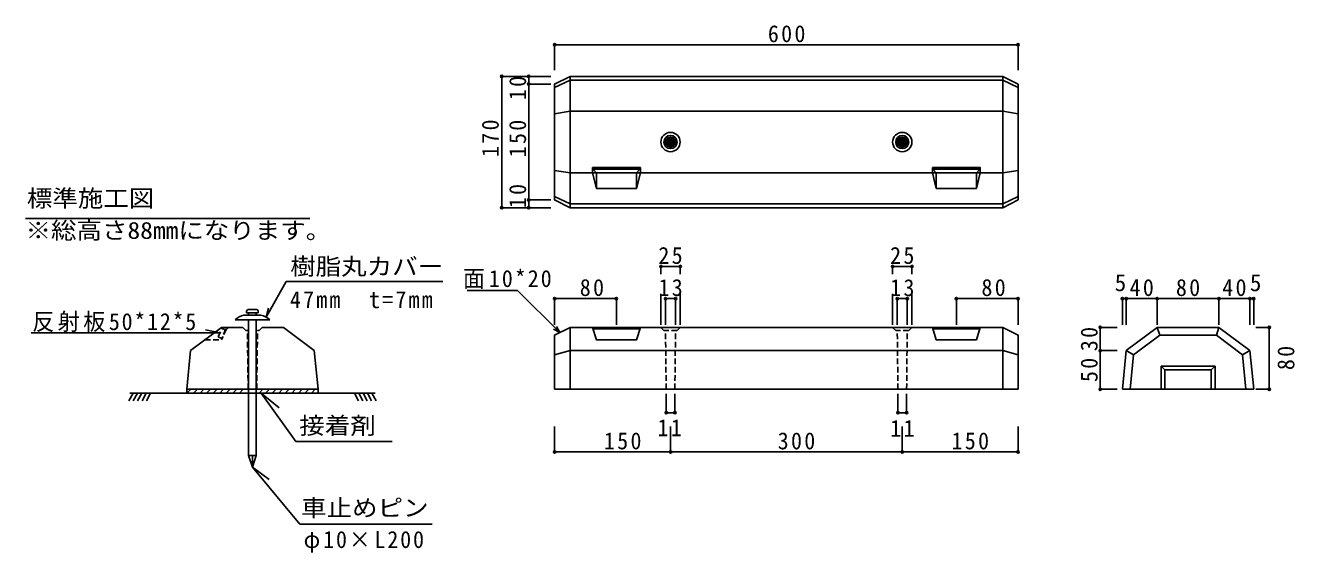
# Model space of a CAD drawing. Units: millimetres at full size, sheet at 1:6; some dimension numbers follow another scale. Extents: x -1028 to 615, y -505 to 178.
import ezdxf
from ezdxf.enums import TextEntityAlignment as Align

# ---------------------------------------------------------------- set-up
doc = ezdxf.new("R2010")
doc.units = ezdxf.units.MM
doc.header["$LTSCALE"] = 6
doc.header["$PDMODE"] = 32
doc.header["$PDSIZE"] = 3
doc.linetypes.add('DASHED1', pattern=[1.8, 1.2, -0.6])
doc.layers.add('0-1', color=2, linetype='Continuous')
doc.layers.add('0-3', color=7, linetype='Continuous')
doc.styles.add('ＭＳ ゴシック', font='')
doc.styles.get('ＭＳ ゴシック').set_extended_font_data('MS Gothic')

msp = doc.modelspace()

# ---------------------------------------------------------------- linework, layer by layer
at = {"layer": '0-1'}
for p, q in [((-322.833, 106.932), (-342.833, 97.418)), ((-322.833, 111.932), (-322.833, -58.068)), ((237.167, 111.932), (-322.833, 111.932)), ((-322.833, 106.932), (237.167, 106.932)), ((237.167, 111.932), (237.167, -58.068)), ((237.167, 111.932), (257.167, 101.882)), ((237.167, 106.932), (257.167, 97.418)), ((257.167, 101.882), (257.167, -48.018)), ((-322.833, 66.932), (-342.833, 63.598)), ((-322.833, 66.932), (237.167, 66.932)), ((237.167, 66.932), (257.167, 63.598)), ((-198.296, 26.3), (-192.201, 32.395)), ((-198.211, 28.083), (-193.984, 32.31)), ((-197.96, 24.94), (-190.841, 32.058)), ((-197.374, 23.829), (-189.73, 31.473)), ((-196.59, 22.915), (-188.816, 30.689)), ((-195.619, 22.19), (-188.091, 29.718)), ((-194.44, 21.672), (-187.573, 28.539)), ((-192.981, 21.434), (-187.335, 27.08)), ((-190.955, 21.762), (-187.663, 25.054)), ((101.704, 26.3), (107.799, 32.395)), ((101.789, 28.083), (106.016, 32.31)), ((102.04, 24.94), (109.159, 32.058)), ((102.626, 23.829), (110.27, 31.473)), ((103.41, 22.915), (111.184, 30.689)), ((104.381, 22.19), (111.909, 29.718)), ((105.56, 21.672), (112.427, 28.539)), ((107.019, 21.434), (112.665, 27.08)), ((109.045, 21.762), (112.337, 25.054)), ((-322.833, -13.068), (-342.833, -9.735)), ((-322.833, -13.068), (237.167, -13.068)), ((-293.232, -8.094), (-232.482, -8.094)), ((-288.857, -13.094), (-288.857, -33.094)), ((-288.857, -13.094), (-236.857, -13.094)), ((-236.857, -13.094), (-236.857, -33.094)), ((146.82, -8.073), (207.57, -8.073)), ((151.195, -13.073), (151.195, -33.073)), ((151.195, -13.073), (203.195, -13.073)), ((203.195, -13.073), (203.195, -33.073)), ((237.167, -13.068), (257.167, -9.735)), ((-322.833, -53.068), (-342.833, -43.555)), ((237.167, -53.068), (257.167, -43.555)), ((237.167, -58.068), (257.167, -48.018)), ((-322.833, -53.068), (237.167, -53.068)), ((237.167, -58.068), (-322.833, -58.068)), ((-723.065, -197.068), (-745.065, -197.068)), ((-741.565, -192.068), (-741.565, -194.068)), ((-741.565, -194.068), (-726.565, -194.068)), ((-728.565, -190.068), (-739.565, -190.068)), ((-739.065, -194.068), (-739.065, -197.068)), ((-729.065, -194.068), (-729.065, -197.068)), ((-726.565, -192.068), (-726.565, -194.068)), ((-774.065, -213.068), (-746.565, -213.068)), ((-756.565, -203.068), (-711.565, -203.068)), ((-729.065, -203.068), (-729.065, -379.068)), ((-721.565, -213.068), (-694.065, -213.068)), ((-322.833, -213.068), (-322.833, -293.068)), ((-322.833, -213.068), (237.167, -213.068)), ((146.122, -213.027), (208.122, -213.027)), ((237.167, -213.068), (237.167, -293.068)), ((437.167, -213.068), (517.167, -213.068)), ((440.501, -223.068), (437.167, -213.068)), ((513.834, -223.068), (517.167, -213.068)), ((-293.208, -215.068), (-232.458, -215.068)), ((146.747, -215.027), (207.497, -215.027)), ((406.681, -248.433), (440.501, -223.068)), ((440.501, -223.068), (513.834, -223.068)), ((513.834, -223.068), (547.654, -248.433)), ((-322.833, -243.068), (-342.833, -248.468)), ((-322.833, -243.068), (237.167, -243.068)), ((237.167, -243.068), (257.167, -248.468)), ((406.681, -248.433), (397.167, -243.068)), ((547.654, -248.433), (557.167, -243.068)), ((402.217, -293.068), (406.681, -248.433)), ((547.654, -248.433), (552.117, -293.068)), ((442.167, -293.068), (442.167, -263.068)), ((442.167, -263.068), (512.167, -263.068)), ((447.167, -268.068), (442.167, -263.068)), ((447.167, -293.068), (447.167, -268.068)), ((447.167, -268.068), (507.167, -268.068)), ((507.167, -268.068), (512.167, -263.068)), ((507.167, -293.068), (507.167, -268.068)), ((512.167, -293.068), (512.167, -263.068)), ((-819.065, -293.068), (-649.065, -293.068)), ((-819.065, -293.068), (-819.065, -298.068)), ((-818.889, -298.068), (-813.889, -293.068)), ((-810.404, -298.068), (-805.404, -293.068)), ((-801.919, -298.068), (-796.919, -293.068)), ((-793.433, -298.068), (-788.433, -293.068)), ((-784.948, -298.068), (-779.948, -293.068)), ((-776.463, -298.068), (-771.463, -293.068)), ((-767.978, -298.068), (-762.978, -293.068)), ((-759.492, -298.068), (-754.492, -293.068)), ((-751.007, -298.068), (-746.007, -293.068)), ((-725.551, -298.068), (-720.551, -293.068)), ((-717.066, -298.068), (-712.066, -293.068)), ((-708.581, -298.068), (-703.581, -293.068)), ((-700.095, -298.068), (-695.095, -293.068)), ((-691.61, -298.068), (-686.61, -293.068)), ((-683.125, -298.068), (-678.125, -293.068)), ((-674.639, -298.068), (-669.639, -293.068)), ((-666.154, -298.068), (-661.154, -293.068)), ((-657.669, -298.068), (-652.669, -293.068)), ((-649.065, -293.068), (-649.065, -298.068)), ((257.167, -293.068), (-342.833, -293.068)), ((392.167, -293.068), (562.167, -293.068)), ((-888.703, -298.068), (-894.037, -308.068)), ((-893.017, -298.068), (-575.266, -298.068)), ((-883.037, -298.068), (-888.37, -308.068)), ((-877.37, -298.068), (-882.703, -308.068)), ((-871.703, -298.068), (-877.037, -308.068)), ((-866.037, -298.068), (-871.37, -308.068)), ((-649.184, -298.068), (-649.065, -297.95)), ((-602.094, -298.068), (-596.761, -308.068)), ((-596.427, -298.068), (-591.094, -308.068)), ((-590.761, -298.068), (-585.427, -308.068)), ((-585.094, -298.068), (-579.761, -308.068)), ((-579.427, -298.068), (-574.094, -308.068)), ((-739.065, -379.068), (-729.065, -379.068)), ((-729.065, -379.068), (-734.065, -394.068)), ((-734.065, -379.068), (-734.065, -394.068))]:
    msp.add_line(p, q, dxfattribs=at)
at = {"layer": '0-1', "linetype": 'DASHED1'}
for p, q in [((-742.565, -217.068), (-746.565, -213.068)), ((-725.565, -217.068), (-721.565, -213.068)), ((-201.333, -217.068), (-205.333, -213.068)), ((-184.333, -217.068), (-180.333, -213.068)), ((98.667, -217.068), (94.667, -213.068)), ((115.667, -217.068), (119.667, -213.068)), ((-795.516, -229.068), (-774.065, -229.068)), ((-778.408, -225.27), (-773.604, -214.273)), ((-773.826, -227.271), (-778.408, -225.27)), ((-768.822, -215.817), (-774.026, -227.729)), ((-774.026, -227.729), (-773.568, -227.93)), ((-773.604, -214.273), (-769.022, -216.275)), ((-768.091, -215.393), (-773.568, -227.93)), ((-768.822, -215.817), (-768.363, -216.017)), ((-740.565, -217.068), (-742.565, -217.068)), ((-739.682, -293.068), (-740.565, -217.068)), ((-728.449, -293.068), (-727.565, -217.068)), ((-725.565, -217.068), (-727.565, -217.068)), ((-184.333, -217.068), (-201.333, -217.068)), ((-198.449, -293.068), (-199.333, -217.068)), ((-187.216, -293.068), (-186.333, -217.068)), ((115.667, -217.068), (98.667, -217.068)), ((101.551, -293.068), (100.667, -217.068)), ((112.784, -293.068), (113.667, -217.068))]:
    msp.add_line(p, q, dxfattribs=at)
at = {"layer": '0-1'}
for points in [[(-322.833, 111.932), (-342.833, 101.882), (-342.833, -48.018), (-322.833, -58.068)], [(-293.877, -6.015), (-293.232, -8.094), (-288.857, -13.094)], [(-231.857, -6.094), (-232.482, -8.094), (-236.857, -13.094)], [(146.175, -5.994), (146.82, -8.073), (151.195, -13.073)], [(208.195, -6.073), (207.57, -8.073), (203.195, -13.073)], [(-819.065, -293.068), (-814.065, -243.068), (-774.065, -213.068)], [(-739.065, -203.068), (-739.065, -379.068), (-734.065, -394.068)], [(-694.065, -213.068), (-654.065, -243.068), (-649.065, -293.068)], [(-322.833, -213.068), (-342.833, -223.068), (-342.833, -293.068)], [(-293.833, -213.068), (-288.833, -229.068), (-236.833, -229.068), (-231.833, -213.068)], [(146.122, -213.027), (151.122, -229.027), (203.122, -229.027), (208.122, -213.027)], [(237.167, -213.068), (257.167, -223.068), (257.167, -293.068)], [(392.167, -293.068), (397.167, -243.068), (437.167, -213.068)], [(517.167, -213.068), (557.167, -243.068), (562.167, -293.068)]]:
    msp.add_lwpolyline(points, dxfattribs=at)
for points in [[(-293.857, -6.094), (-231.857, -6.094), (-231.857, -13.094), (-236.857, -33.094), (-288.857, -33.094), (-293.857, -13.094)], [(146.195, -6.073), (208.195, -6.073), (208.195, -13.073), (203.195, -33.073), (151.195, -33.073), (146.195, -13.073)]]:
    msp.add_lwpolyline(points, close=True, dxfattribs=at)
at = {"layer": '0-1', "linetype": 'DASHED1'}
msp.add_lwpolyline([(-765.065, -213.045), (-767.866, -214.878), (-774.065, -229.068)], dxfattribs=at)
at = {"layer": '0-1'}
for centre, radius in [((-192.833, 26.932), 12.5), ((-192.833, 26.932), 8.5), ((-192.833, 26.932), 6.5), ((107.167, 26.932), 12.5), ((107.167, 26.932), 8.5), ((107.167, 26.932), 6.5), ((-192.833, 26.932), 5.5), ((107.167, 26.932), 5.5)]:
    msp.add_circle(centre, radius, dxfattribs=at)
for centre, radius, start, end in [((-737.266, -226.037), 30, 105.06773, 130.03789), ((-739.565, -192.068), 2, 90, 180), ((-728.565, -192.068), 2, 0, 90), ((-730.864, -226.037), 30, 49.96211, 74.93227)]:
    msp.add_arc(centre, radius, start, end, dxfattribs=at)
at = {"layer": '0-3'}
for p, q in [((-342.833, 152.864), (257.167, 152.864)), ((-342.833, 152.864), (-342.833, 119.758)), ((257.167, 152.864), (257.167, 119.758)), ((-411.3, -58.068), (-411.3, 111.932)), ((-411.3, 111.932), (-376.471, 111.932)), ((-376.471, 111.932), (-376.471, 101.882)), ((-376.471, 111.932), (-347.69, 111.932)), ((-376.471, 101.882), (-347.69, 101.882)), ((-376.471, 101.882), (-376.471, -48.018)), ((-376.471, -48.018), (-347.69, -48.018)), ((-376.471, -48.018), (-376.471, -58.068)), ((-411.3, -58.068), (-376.471, -58.068)), ((-376.471, -58.068), (-347.69, -58.068)), ((-205.333, -134.188), (-180.333, -134.188)), ((-205.333, -134.188), (-205.333, -144.24)), ((-180.333, -134.188), (-180.333, -144.24)), ((94.667, -134.188), (119.667, -134.188)), ((94.667, -134.188), (94.667, -144.24)), ((119.667, -134.188), (119.667, -144.24)), ((-690.375, -153.83), (-487.74, -153.83)), ((-390.785, -165.116), (-456.281, -165.116)), ((-336.166, -219.735), (-390.785, -165.116)), ((-342.833, -175.724), (-262.833, -175.724)), ((-342.833, -175.724), (-342.833, -209.781)), ((-262.833, -175.724), (-262.833, -209.781)), ((-205.333, -169.486), (-205.333, -209.781)), ((-199.333, -175.724), (-186.333, -175.724)), ((-199.333, -175.724), (-199.333, -209.781)), ((-186.333, -175.724), (-186.333, -209.781)), ((-180.333, -169.486), (-180.333, -209.781)), ((94.667, -169.486), (94.667, -209.781)), ((100.667, -175.724), (113.667, -175.724)), ((100.667, -175.724), (100.667, -209.781)), ((113.667, -175.724), (113.667, -209.781)), ((119.667, -169.486), (119.667, -209.781)), ((177.167, -175.724), (257.167, -175.724)), ((177.167, -175.724), (177.167, -209.781)), ((257.167, -175.724), (257.167, -209.781)), ((392.167, -175.724), (397.167, -175.724)), ((392.167, -175.724), (392.167, -209.781)), ((397.167, -175.724), (397.167, -209.781)), ((397.167, -175.724), (437.167, -175.724)), ((437.167, -175.724), (437.167, -209.781)), ((437.167, -175.724), (517.167, -175.724)), ((517.167, -175.724), (517.167, -209.781)), ((517.167, -175.724), (557.167, -175.724)), ((557.167, -175.724), (557.167, -209.781)), ((557.167, -175.724), (562.167, -175.724)), ((562.167, -175.724), (562.167, -209.781)), ((-336.166, -219.735), (-340.645, -211.665)), ((363.375, -243.068), (363.375, -213.068)), ((363.375, -213.068), (385.534, -213.068)), ((582.331, -213.068), (564.925, -213.068)), ((582.331, -293.068), (582.331, -213.068)), ((-776.226, -220.276), (-1020.516, -220.276)), ((-776.226, -220.276), (-794.941, -216.162)), ((-336.166, -219.735), (-344.236, -215.256)), ((363.375, -293.068), (363.375, -243.068)), ((363.375, -243.068), (385.534, -243.068)), ((363.375, -293.068), (385.534, -293.068)), ((582.331, -293.068), (564.925, -293.068)), ((-198.449, -323.613), (-198.449, -299.148)), ((-187.216, -323.613), (-187.216, -299.148)), ((101.551, -323.613), (101.551, -299.148)), ((112.784, -323.613), (112.784, -299.148)), ((-198.449, -323.613), (-187.216, -323.613)), ((101.551, -323.613), (112.784, -323.613)), ((-342.833, -374.258), (-342.833, -341.343)), ((-192.833, -374.258), (-192.833, -341.343)), ((107.167, -374.258), (107.167, -341.343)), ((257.167, -374.258), (257.167, -341.343)), ((-677.791, -360.912), (-553.311, -360.912)), ((-342.833, -374.258), (-192.833, -374.258)), ((-192.833, -374.258), (107.167, -374.258)), ((107.167, -374.258), (257.167, -374.258)), ((-672.556, -467.879), (-501.509, -467.879))]:
    msp.add_line(p, q, dxfattribs=at)
at = {"layer": '0-3', "color": 2}
msp.add_line((-659.646, -71.982), (-1028.026, -71.982), dxfattribs=at)
at = {"layer": '0-3'}
for points in [[(-690.375, -153.83), (-716.11, -199.916), (-713.499, -188.225)], [(-677.791, -360.912), (-722.898, -298.378), (-699.649, -317.337)], [(-672.556, -467.879), (-734.065, -394.068), (-712.628, -409.876)]]:
    msp.add_lwpolyline(points, dxfattribs=at)
for p in [(-342.833, 152.864), (257.167, 152.864), (-411.3, 111.932), (-376.471, 111.932), (-376.471, 101.882), (-376.471, -48.018), (-411.3, -58.068), (-376.471, -58.068), (-205.333, -134.188), (-180.333, -134.188), (94.667, -134.188), (119.667, -134.188), (-342.833, -175.724), (-262.833, -175.724), (-199.333, -175.724), (-186.333, -175.724), (100.667, -175.724), (113.667, -175.724), (177.167, -175.724), (257.167, -175.724), (392.167, -175.724), (397.167, -175.724), (437.167, -175.724), (517.167, -175.724), (557.167, -175.724), (562.167, -175.724), (363.375, -213.068), (582.331, -213.068), (363.375, -243.068), (363.375, -293.068), (582.331, -293.068), (-198.449, -323.613), (-187.216, -323.613), (101.551, -323.613), (112.784, -323.613), (-342.833, -374.258), (-192.833, -374.258), (107.167, -374.258), (257.167, -374.258)]:
    msp.add_point(p, dxfattribs=at)

# ---------------------------------------------------------------- texts
at = {"layer": '0-3', "color": 3, "style": 'ＭＳ ゴシック', "width": 1.1}
for s, p in [('標準施工図', (-1026.111, -63.519)), ('※総高さ88mmになります。', (-1027.854, -105.027)), ('樹脂丸カバー', (-685.157, -151.685)), ('接着剤', (-673.364, -357.731)), ('車止めピン', (-671.067, -464.199))]:
    msp.add_text(s, height=21.99, dxfattribs=at).set_placement(p, align=Align.BOTTOM_LEFT)
at = {"layer": '0-3', "color": 3, "style": 'ＭＳ ゴシック'}
for p in [(382.167, -172.724), (557.167, -172.724)]:
    msp.add_text('5', height=21.99, dxfattribs=at).set_placement(p, align=Align.BOTTOM_LEFT)
at = {"layer": '0-3', "color": 3, "char_height": 21.99, "attachment_point": 7, "style": 'ＭＳ ゴシック'}
for s, insert in [('\\T1.21;\\W0.95;600', (-66.833, 155.864)), ('\\T1.21;\\W0.95;25', (-208.583, -131.188)), ('\\T1.21;\\W0.95;25', (91.417, -131.188)), ('\\T1.18;\\W0.95;面10*20', (-461.623, -163.17)), ('\\T1.21;\\W0.95;80', (-310.333, -172.724)), ('\\T1.21;\\W0.95;13', (-208.474, -172.775)), ('\\T1.21;\\W0.95;13', (91.472, -172.94)), ('\\T1.21;\\W0.95;80', (209.667, -172.724)), ('\\T1.21;\\W0.95;40', (401.417, -172.724)), ('\\T1.21;\\W0.95;80', (461.417, -172.724)), ('\\T1.21;\\W0.95;40', (521.417, -172.724)), ('\\T1.2;\\W0.95;47mm\u3000t=7mm', (-685.568, -188.412)), ('\\T1.16;\\W0.95;反射板50*12*5', (-1019.113, -218.999)), ('\\T1.21;\\W0.95;11', (-209.706, -353.936)), ('\\T1.21;\\W0.95;11', (91.696, -354.654)), ('\\T1.21;\\W0.95;150', (-279.083, -371.258)), ('\\T1.21;\\W0.95;300', (-54.083, -371.258)), ('\\T1.21;\\W0.95;150', (170.917, -371.258)), ('\\T1.17;\\W0.95;φ10×L200', (-667.846, -504.61))]:
    msp.add_mtext(s, dxfattribs=dict(at, insert=insert))
at = {"layer": '0-3', "color": 3, "char_height": 21.99, "attachment_point": 7, "rotation": 90, "style": 'ＭＳ ゴシック'}
for s, insert in [('\\T1.21;\\W0.95;10', (-379.471, 81.107)), ('\\T1.21;\\W0.95;170', (-414.845, 7.56)), ('\\T1.21;\\W0.95;150', (-379.537, 7.187)), ('\\T1.21;\\W0.95;10', (-379.471, -58.743)), ('\\T1.21;\\W0.95;30', (360.375, -243.818)), ('\\T1.21;\\W0.95;80', (615.095, -268.36)), ('\\T1.21;\\W0.95;50', (360.375, -283.818))]:
    msp.add_mtext(s, dxfattribs=dict(at, insert=insert))

doc.saveas('drawing.dxf')
